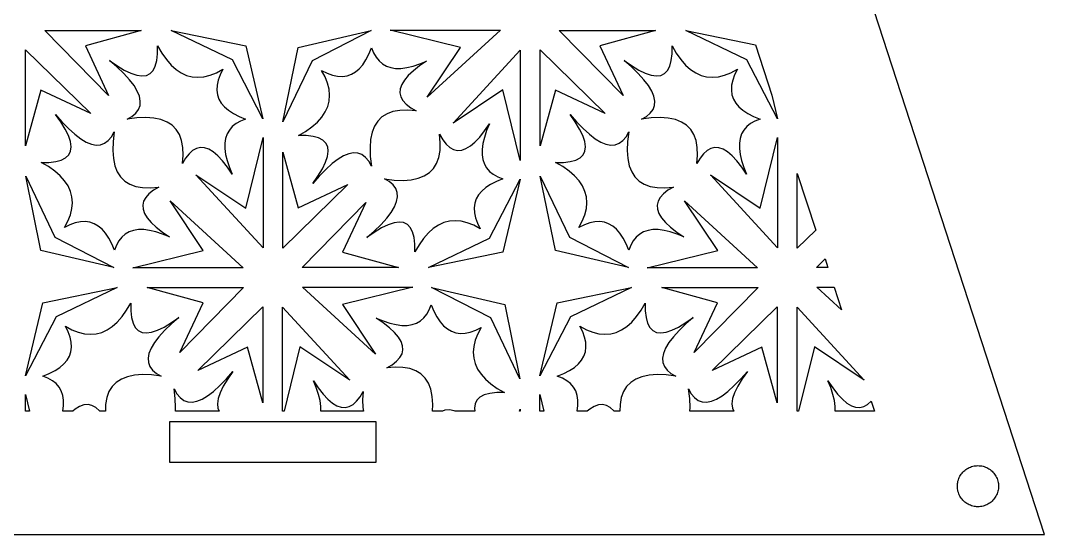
# Model space of a CAD drawing. Header units: metres. Extents: x -75 to 75, y 0 to 231.
# Drawn here: x -24.5 to 75, y 0 to 50 of the extents above; entities that cross this region are included whole.
import ezdxf

# ---------------------------------------------------------------- set-up
doc = ezdxf.new("R2010")
doc.units = ezdxf.units.M

msp = doc.modelspace()

# ---------------------------------------------------------------- linework, layer by layer
for p, q in [((75, 0), (0, 230.826)), ((-22.1573, 49.0257), (-12.7968, 49.0257)), ((-15.9569, 42.6971), (-22.1573, 49.0257)), ((-12.7968, 49.0257), (-18.2182, 47.5418)), ((-3.92838, 46.18), (-9.86557, 49.0189)), ((-9.86557, 49.0189), (-2.63824, 47.5349)), ((2.46506, 47.3618), (9.56268, 49.0395)), ((9.56268, 49.0395), (3.82004, 46.0716)), ((18.2411, 47.3686), (11.3953, 49.0479)), ((11.3953, 49.0479), (22.1138, 49.0479)), ((22.1138, 49.0479), (15.0146, 42.5293)), ((27.8427, 49.0257), (37.2032, 49.0257)), ((34.0431, 42.6971), (27.8427, 49.0257)), ((37.2032, 49.0257), (31.7818, 47.5418)), ((46.0716, 46.18), (40.1344, 49.0189)), ((40.1344, 49.0189), (46.9071, 47.6283)), ((-24.0257, 47.1573), (-17.6971, 40.9569)), ((-24.0257, 37.7968), (-24.0257, 47.1573)), ((-18.2182, 47.5418), (-15.9569, 42.6971)), ((-11.1992, 46.7552), (-11.1961, 47.5197)), ((-11.1961, 47.5197), (-10.7849, 46.8163)), ((-10.7849, 46.8163), (-10.3432, 46.1929)), ((-2.63824, 47.5349), (-0.96054, 40.4373)), ((0.98114, 40.1344), (2.46506, 47.3618)), ((9.34296, 46.7239), (9.60083, 47.3518)), ((9.60083, 47.3518), (9.79233, 46.859)), ((9.79233, 46.859), (10.0342, 46.4264)), ((15.0146, 42.5293), (18.2411, 47.3686)), ((17.5293, 40.0146), (24.0479, 47.1138)), ((24.0479, 47.1138), (24.0479, 36.3953)), ((25.9743, 47.1573), (32.3029, 40.9569)), ((25.9743, 37.7968), (25.9743, 47.1573)), ((31.7818, 47.5418), (34.0431, 42.6971)), ((38.8008, 46.7552), (38.8039, 47.5197)), ((38.8039, 47.5197), (39.2151, 46.8163)), ((39.2151, 46.8163), (39.6568, 46.1929)), ((46.9071, 47.6283), (48.4946, 42.7425)), ((-15.1505, 45.4941), (-15.8646, 46.1174)), ((-15.8646, 46.1174), (-15.1558, 45.6161)), ((-11.4197, 45.5536), (-11.2747, 46.093)), ((-11.2747, 46.093), (-11.1992, 46.7552)), ((-10.3432, 46.1929), (-9.88312, 45.6657)), ((-0.96054, 40.4373), (-3.92838, 46.18)), ((3.82004, 46.0716), (0.98114, 40.1344)), ((8.74023, 45.6917), (9.05457, 46.1655)), ((9.05457, 46.1655), (9.34296, 46.7239)), ((10.0342, 46.4264), (10.3226, 46.064)), ((10.3226, 46.064), (10.6575, 45.7756)), ((14.9467, 46.0457), (14.2639, 45.5818)), ((14.2868, 45.7748), (14.9467, 46.0457)), ((34.8495, 45.4941), (34.1354, 46.1174)), ((34.1354, 46.1174), (34.8442, 45.6161)), ((38.5803, 45.5536), (38.7253, 46.093)), ((38.7253, 46.093), (38.8008, 46.7552)), ((39.6568, 46.1929), (40.1169, 45.6657)), ((49.0395, 40.4373), (46.0716, 46.18)), ((-15.1558, 45.6161), (-14.4402, 45.1813)), ((-14.4806, 44.8463), (-15.1505, 45.4941)), ((-13.9275, 44.236), (-14.4806, 44.8463)), ((-14.4402, 45.1813), (-13.7962, 44.8692)), ((-13.7962, 44.8692), (-13.2225, 44.6785)), ((-12.2871, 44.6625), (-11.9263, 44.8372)), ((-11.9263, 44.8372), (-11.6379, 45.134)), ((-11.6379, 45.134), (-11.4197, 45.5536)), ((-9.88312, 45.6657), (-9.4017, 45.2347)), ((-9.4017, 45.2347), (-8.90045, 44.8997)), ((-8.90045, 44.8997), (-8.37936, 44.6625)), ((-6.09818, 44.677), (-5.47867, 44.9211)), ((-5.47867, 44.9211), (-4.85229, 45.2553)), ((-4.85229, 45.2553), (-5.1178, 44.7205)), ((5.07889, 44.5213), (4.74472, 45.1477)), ((4.74472, 45.1477), (5.27954, 44.8822)), ((5.27954, 44.8822), (5.80444, 44.693)), ((7.63931, 44.7647), (8.03299, 44.9913)), ((8.03299, 44.9913), (8.39996, 45.2995)), ((8.39996, 45.2995), (8.74023, 45.6917)), ((10.6575, 45.7756), (11.0382, 45.5582)), ((11.0382, 45.5582), (11.4655, 45.414)), ((11.4655, 45.414), (11.9377, 45.3415)), ((11.9377, 45.3415), (12.4557, 45.3407)), ((12.4557, 45.3407), (13.0211, 45.4132)), ((13.0211, 45.4132), (13.6307, 45.5582)), ((13.6574, 45.1073), (13.1668, 44.648)), ((13.6307, 45.5582), (14.2868, 45.7748)), ((14.2639, 45.5818), (13.6574, 45.1073)), ((34.8442, 45.6161), (35.5598, 45.1813)), ((35.5194, 44.8463), (34.8495, 45.4941)), ((36.0725, 44.236), (35.5194, 44.8463)), ((35.5598, 45.1813), (36.2038, 44.8692)), ((36.2038, 44.8692), (36.7775, 44.6785)), ((37.7129, 44.6625), (38.0737, 44.8372)), ((38.0737, 44.8372), (38.3621, 45.134)), ((38.3621, 45.134), (38.5803, 45.5536)), ((40.1169, 45.6657), (40.5983, 45.2347)), ((40.5983, 45.2347), (41.0995, 44.8997)), ((41.0995, 44.8997), (41.6206, 44.6625)), ((43.9018, 44.677), (44.5213, 44.9211)), ((44.5213, 44.9211), (45.1477, 45.2553)), ((45.1477, 45.2553), (44.8822, 44.7205)), ((-13.4903, 43.6615), (-13.9275, 44.236)), ((-13.2225, 44.6785), (-12.719, 44.6083)), ((-12.719, 44.6083), (-12.2871, 44.6625)), ((-8.37936, 44.6625), (-7.8392, 44.5213)), ((-7.8392, 44.5213), (-7.27844, 44.4763)), ((-7.27844, 44.4763), (-6.69785, 44.5282)), ((-6.69785, 44.5282), (-6.09818, 44.677)), ((-5.30701, 44.1956), (-5.41458, 43.6981)), ((-5.1178, 44.7205), (-5.30701, 44.1956)), ((5.32303, 43.9018), (5.07889, 44.5213)), ((5.4718, 43.3022), (5.32303, 43.9018)), ((5.80444, 44.693), (6.30188, 44.5854)), ((6.30188, 44.5854), (6.77338, 44.5625)), ((6.77338, 44.5625), (7.22046, 44.6228)), ((7.22046, 44.6228), (7.63931, 44.7647)), ((12.7914, 44.2032), (12.5313, 43.7737)), ((13.1668, 44.648), (12.7914, 44.2032)), ((36.5097, 43.6615), (36.0725, 44.236)), ((36.7775, 44.6785), (37.281, 44.6083)), ((37.281, 44.6083), (37.7129, 44.6625)), ((41.6206, 44.6625), (42.1608, 44.5213)), ((42.1608, 44.5213), (42.7216, 44.4763)), ((42.7216, 44.4763), (43.3022, 44.5282)), ((43.3022, 44.5282), (43.9018, 44.677)), ((44.693, 44.1956), (44.5854, 43.6981)), ((44.8822, 44.7205), (44.693, 44.1956)), ((-22.5418, 43.2182), (-24.0257, 37.7968)), ((-17.6971, 40.9569), (-22.5418, 43.2182)), ((-13.1699, 43.1236), (-13.4903, 43.6615)), ((-12.9654, 42.6239), (-13.1699, 43.1236)), ((-5.41458, 43.6981), (-5.43747, 43.2266)), ((-5.43747, 43.2266), (-5.3772, 42.7795)), ((5.52368, 42.7216), (5.4718, 43.3022)), ((12.3871, 43.3586), (12.3573, 42.9596)), ((12.3573, 42.9596), (12.4443, 42.5758)), ((12.5313, 43.7737), (12.3871, 43.3586)), ((22.3686, 43.2411), (17.5293, 40.0146)), ((24.0479, 36.3953), (22.3686, 43.2411)), ((27.4582, 43.2182), (25.9743, 37.7968)), ((32.3029, 40.9569), (27.4582, 43.2182)), ((36.8301, 43.1236), (36.5097, 43.6615)), ((37.0346, 42.6239), (36.8301, 43.1236)), ((44.5854, 43.6981), (44.5625, 43.2266)), ((44.5625, 43.2266), (44.6228, 42.7795)), ((-12.8769, 42.1593), (-12.9654, 42.6239)), ((-12.9059, 41.7328), (-12.8769, 42.1593)), ((-5.3772, 42.7795), (-5.23529, 42.3607)), ((-5.23529, 42.3607), (-5.0087, 41.967)), ((-5.0087, 41.967), (-4.70047, 41.6)), ((5.33752, 41.6206), (5.47867, 42.1608)), ((5.47867, 42.1608), (5.52368, 42.7216)), ((12.4443, 42.5758), (12.6472, 42.2066)), ((12.6472, 42.2066), (12.9654, 41.8541)), ((12.9654, 41.8541), (13.398, 41.5176)), ((37.1231, 42.1593), (37.0346, 42.6239)), ((37.0941, 41.7328), (37.1231, 42.1593)), ((44.6228, 42.7795), (44.7647, 42.3607)), ((44.7647, 42.3607), (44.9913, 41.967)), ((44.9913, 41.967), (45.2995, 41.6)), ((48.4946, 42.7425), (49.0395, 40.4373)), ((-20.6154, 40.155), (-21.1159, 40.863)), ((-21.1159, 40.863), (-20.4948, 40.1512)), ((-13.6902, 40.6738), (-13.3125, 40.9889)), ((-13.3125, 40.9889), (-13.0508, 41.3422)), ((-13.0508, 41.3422), (-12.9059, 41.7328)), ((-4.70047, 41.6), (-4.30832, 41.2598)), ((-4.30832, 41.2598), (-3.83453, 40.9454)), ((-3.83453, 40.9454), (-3.27606, 40.657)), ((4.76532, 40.5983), (5.10025, 41.0995)), ((5.10025, 41.0995), (5.33752, 41.6206)), ((11.0985, 40.9233), (10.6041, 40.6158)), ((11.6798, 41.1354), (11.0985, 40.9233)), ((12.3505, 41.2537), (11.6798, 41.1354)), ((13.1065, 41.2766), (12.3505, 41.2537)), ((13.9267, 41.2079), (13.1065, 41.2766)), ((13.398, 41.5176), (13.9267, 41.2079)), ((29.3846, 40.155), (28.8841, 40.863)), ((28.8841, 40.863), (29.5052, 40.1512)), ((36.3098, 40.6738), (36.6875, 40.9889)), ((36.6875, 40.9889), (36.9492, 41.3422)), ((36.9492, 41.3422), (37.0941, 41.7328)), ((45.2995, 41.6), (45.6917, 41.2598)), ((45.6917, 41.2598), (46.1655, 40.9454)), ((46.1655, 40.9454), (46.7239, 40.657)), ((-20.1813, 39.4402), (-20.6154, 40.155)), ((-20.4948, 40.1512), (-19.8471, 39.4814)), ((-14.1617, 40.4076), (-13.6902, 40.6738)), ((-13.2179, 40.5235), (-14.1617, 40.4076)), ((-12.3421, 40.554), (-13.2179, 40.5235)), ((-11.5616, 40.4976), (-12.3421, 40.554)), ((-10.8757, 40.3534), (-11.5616, 40.4976)), ((-10.2837, 40.1222), (-10.8757, 40.3534)), ((-9.78699, 39.8026), (-10.2837, 40.1222)), ((-3.57361, 39.9658), (-3.936, 39.6774)), ((-3.14102, 40.2077), (-3.57361, 39.9658)), ((-3.27606, 40.657), (-2.64816, 40.3992)), ((-2.64816, 40.3992), (-3.14102, 40.2077)), ((3.80707, 39.6568), (4.33426, 40.1169)), ((4.33426, 40.1169), (4.76532, 40.5983)), ((10.1974, 40.213), (9.87778, 39.7163)), ((10.6041, 40.6158), (10.1974, 40.213)), ((20.5818, 39.2639), (21.0457, 39.9467)), ((21.0457, 39.9467), (20.7748, 39.2868)), ((29.8187, 39.4402), (29.3846, 40.155)), ((29.5052, 40.1512), (30.1529, 39.4814)), ((35.8383, 40.4076), (36.3098, 40.6738)), ((36.7821, 40.5235), (35.8383, 40.4076)), ((37.6579, 40.554), (36.7821, 40.5235)), ((38.4384, 40.4976), (37.6579, 40.554)), ((39.1243, 40.3534), (38.4384, 40.4976)), ((39.7163, 40.1222), (39.1243, 40.3534)), ((40.213, 39.8026), (39.7163, 40.1222)), ((46.4264, 39.9658), (46.064, 39.6774)), ((46.859, 40.2077), (46.4264, 39.9658)), ((46.7239, 40.657), (47.3518, 40.3992)), ((47.3518, 40.3992), (46.859, 40.2077)), ((-19.8692, 38.7955), (-20.1813, 39.4402)), ((-19.8471, 39.4814), (-19.236, 38.9275)), ((-19.236, 38.9275), (-18.6623, 38.4911)), ((-15.6738, 38.6902), (-15.4076, 39.1609)), ((-15.4076, 39.1609), (-15.5235, 38.2187)), ((-9.38416, 39.3959), (-9.78699, 39.8026)), ((-9.07669, 38.9015), (-9.38416, 39.3959)), ((-8.86459, 38.3202), (-9.07669, 38.9015)), ((-4.44183, 38.9618), (-4.58603, 38.5345)), ((-4.2244, 39.3425), (-4.44183, 38.9618)), ((-3.936, 39.6774), (-4.2244, 39.3425)), ((2.48032, 38.8039), (3.18375, 39.2151)), ((3.18375, 39.2151), (3.80707, 39.6568)), ((9.64661, 39.1243), (9.50241, 38.4384)), ((9.87778, 39.7163), (9.64661, 39.1243)), ((16.2766, 38.1058), (16.2079, 38.9259)), ((16.2079, 38.9259), (16.5169, 38.3987)), ((20.1073, 38.6566), (20.5818, 39.2639)), ((20.7748, 39.2868), (20.5582, 38.6314)), ((30.1308, 38.7955), (29.8187, 39.4402)), ((30.1529, 39.4814), (30.764, 38.9275)), ((30.764, 38.9275), (31.3377, 38.4911)), ((34.3262, 38.6902), (34.5924, 39.1609)), ((34.5924, 39.1609), (34.4765, 38.2187)), ((40.6158, 39.3959), (40.213, 39.8026)), ((40.9233, 38.9015), (40.6158, 39.3959)), ((41.1354, 38.3202), (40.9233, 38.9015)), ((45.5582, 38.9618), (45.414, 38.5345)), ((45.7756, 39.3425), (45.5582, 38.9618)), ((46.064, 39.6774), (45.7756, 39.3425)), ((-19.6785, 38.2217), (-19.8692, 38.7955)), ((-19.6083, 37.719), (-19.6785, 38.2217)), ((-18.6623, 38.4911), (-18.1244, 38.1699)), ((-18.1244, 38.1699), (-17.6239, 37.9654)), ((-17.6239, 37.9654), (-17.1593, 37.8769)), ((-17.1593, 37.8769), (-16.7328, 37.9059)), ((-16.7328, 37.9059), (-16.3422, 38.0508)), ((-16.3422, 38.0508), (-15.9889, 38.3125)), ((-15.9889, 38.3125), (-15.6738, 38.6902)), ((-15.5235, 38.2187), (-15.554, 37.3428)), ((-8.74634, 37.6495), (-8.86459, 38.3202)), ((-4.65851, 38.0623), (-4.65927, 37.5443)), ((-4.58603, 38.5345), (-4.65851, 38.0623)), ((-2.63138, 31.7589), (-0.95215, 38.6047)), ((-0.95215, 38.6047), (-0.95215, 27.8862)), ((3.24478, 38.8008), (2.48032, 38.8039)), ((3.90701, 38.7253), (3.24478, 38.8008)), ((4.44641, 38.5803), (3.90701, 38.7253)), ((4.86603, 38.3621), (4.44641, 38.5803)), ((5.16281, 38.0737), (4.86603, 38.3621)), ((5.33752, 37.7129), (5.16281, 38.0737)), ((9.50241, 38.4384), (9.44595, 37.6579)), ((16.2529, 37.3497), (16.2766, 38.1058)), ((16.5169, 38.3987), (16.8541, 37.9654)), ((16.8541, 37.9654), (17.2066, 37.6472)), ((19.2032, 37.7914), (19.6472, 38.166)), ((19.6472, 38.166), (20.1073, 38.6566)), ((20.414, 38.0219), (20.3407, 37.4565)), ((20.5582, 38.6314), (20.414, 38.0219)), ((30.3215, 38.2217), (30.1308, 38.7955)), ((30.3917, 37.719), (30.3215, 38.2217)), ((31.3377, 38.4911), (31.8756, 38.1699)), ((31.8756, 38.1699), (32.3761, 37.9654)), ((32.3761, 37.9654), (32.8407, 37.8769)), ((32.8407, 37.8769), (33.2672, 37.9059)), ((33.2672, 37.9059), (33.6578, 38.0508)), ((33.6578, 38.0508), (34.0111, 38.3125)), ((34.0111, 38.3125), (34.3262, 38.6902)), ((34.4765, 38.2187), (34.446, 37.3428)), ((41.2537, 37.6495), (41.1354, 38.3202)), ((45.3415, 38.0623), (45.3407, 37.5443)), ((45.414, 38.5345), (45.3415, 38.0623)), ((47.3686, 31.7589), (49.0479, 38.6047)), ((49.0479, 38.6047), (49.0479, 27.8862)), ((-20.134, 36.6379), (-19.8372, 36.9263)), ((-19.8372, 36.9263), (-19.6625, 37.2871)), ((-19.6625, 37.2871), (-19.6083, 37.719)), ((-15.554, 37.3428), (-15.4984, 36.5623)), ((-8.79211, 36.0733), (-8.72345, 36.8935)), ((-8.72345, 36.8935), (-8.74634, 37.6495)), ((-8.1459, 37.0346), (-8.48236, 36.602)), ((-7.79343, 37.3528), (-8.1459, 37.0346)), ((-7.42416, 37.5557), (-7.79343, 37.3528)), ((-7.04041, 37.6427), (-7.42416, 37.5557)), ((-6.64139, 37.6129), (-7.04041, 37.6427)), ((-6.22635, 37.4687), (-6.64139, 37.6129)), ((-5.79681, 37.2086), (-6.22635, 37.4687)), ((-5.35202, 36.8332), (-5.79681, 37.2086)), ((-4.89273, 36.3426), (-5.35202, 36.8332)), ((-4.65927, 37.5443), (-4.58679, 36.9789)), ((-4.58679, 36.9789), (-4.44183, 36.3693)), ((0.97427, 37.2032), (2.45819, 31.7818)), ((0.97427, 27.8427), (0.97427, 37.2032)), ((5.3215, 36.7775), (5.39169, 37.281)), ((5.39169, 37.281), (5.33752, 37.7129)), ((6.87637, 36.8301), (6.3385, 36.5097)), ((7.3761, 37.0346), (6.87637, 36.8301)), ((7.84073, 37.1231), (7.3761, 37.0346)), ((8.26721, 37.0941), (7.84073, 37.1231)), ((8.65784, 36.9492), (8.26721, 37.0941)), ((9.01108, 36.6875), (8.65784, 36.9492)), ((9.44595, 37.6579), (9.47647, 36.7821)), ((16.1354, 36.6798), (16.2529, 37.3497)), ((17.2066, 37.6472), (17.5758, 37.4443)), ((17.5758, 37.4443), (17.9596, 37.3573)), ((17.9596, 37.3573), (18.3586, 37.3871)), ((18.3586, 37.3871), (18.7737, 37.5313)), ((18.7737, 37.5313), (19.2032, 37.7914)), ((20.3407, 37.4565), (20.3407, 36.9385)), ((20.3407, 36.9385), (20.4132, 36.4662)), ((29.866, 36.6379), (30.1628, 36.9263)), ((30.1628, 36.9263), (30.3375, 37.2871)), ((30.3375, 37.2871), (30.3917, 37.719)), ((34.446, 37.3428), (34.5016, 36.5623)), ((41.2079, 36.0733), (41.2766, 36.8935)), ((41.2766, 36.8935), (41.2537, 37.6495)), ((41.8541, 37.0346), (41.5176, 36.602)), ((42.2066, 37.3528), (41.8541, 37.0346)), ((42.5758, 37.5557), (42.2066, 37.3528)), ((42.9596, 37.6427), (42.5758, 37.5557)), ((43.3586, 37.6129), (42.9596, 37.6427)), ((43.7737, 37.4687), (43.3586, 37.6129)), ((44.2032, 37.2086), (43.7737, 37.4687)), ((44.648, 36.8332), (44.2032, 37.2086)), ((45.1073, 36.3426), (44.648, 36.8332)), ((45.3407, 37.5443), (45.4132, 36.9789)), ((45.4132, 36.9789), (45.5582, 36.3693)), ((-22.5197, 36.1961), (-21.756, 36.1992)), ((-21.8155, 35.7841), (-22.5197, 36.1961)), ((-21.756, 36.1992), (-21.0938, 36.274)), ((-21.0938, 36.274), (-20.5536, 36.4197)), ((-20.5536, 36.4197), (-20.134, 36.6379)), ((-15.4984, 36.5623), (-15.3534, 35.8765)), ((-15.3534, 35.8765), (-15.1222, 35.2837)), ((-8.48236, 36.602), (-8.79211, 36.0733)), ((-4.41818, 35.7361), (-4.89273, 36.3426)), ((-4.44183, 36.3693), (-4.22516, 35.7132)), ((4.81873, 35.5598), (5.13077, 36.2038)), ((5.13077, 36.2038), (5.3215, 36.7775)), ((5.76401, 36.0725), (5.15366, 35.5194)), ((6.3385, 36.5097), (5.76401, 36.0725)), ((9.32617, 36.3098), (9.01108, 36.6875)), ((9.59244, 35.8383), (9.32617, 36.3098)), ((9.47647, 36.7821), (9.59244, 35.8383)), ((15.6158, 35.6041), (15.9233, 36.0985)), ((15.9233, 36.0985), (16.1354, 36.6798)), ((20.4132, 36.4662), (20.5582, 36.0382)), ((20.5582, 36.0382), (20.7756, 35.6575)), ((27.4803, 36.1961), (28.244, 36.1992)), ((28.1845, 35.7841), (27.4803, 36.1961)), ((28.244, 36.1992), (28.9062, 36.274)), ((28.9062, 36.274), (29.4464, 36.4197)), ((29.4464, 36.4197), (29.866, 36.6379)), ((34.5016, 36.5623), (34.6466, 35.8765)), ((34.6466, 35.8765), (34.8778, 35.2837)), ((41.5176, 36.602), (41.2079, 36.0733)), ((45.5818, 35.7361), (45.1073, 36.3426)), ((45.5582, 36.3693), (45.7748, 35.7132)), ((-22.5349, 27.6382), (-24.0189, 34.8656)), ((-24.0189, 34.8656), (-21.18, 28.9284)), ((-21.1929, 35.3432), (-21.8155, 35.7841)), ((-20.665, 34.8824), (-21.1929, 35.3432)), ((-20.2347, 34.4017), (-20.665, 34.8824)), ((-15.1222, 35.2837), (-14.8026, 34.787)), ((-7.4707, 34.9854), (-2.63138, 31.7589)), ((-0.95215, 27.8862), (-7.4707, 34.9854)), ((-3.95432, 35.0533), (-4.41818, 35.7361)), ((-4.22516, 35.7132), (-3.95432, 35.0533)), ((4.50592, 34.8495), (3.8826, 34.1354)), ((3.8826, 34.1354), (4.38385, 34.8442)), ((4.38385, 34.8442), (4.81873, 35.5598)), ((5.15366, 35.5194), (4.50592, 34.8495)), ((14.1235, 34.6466), (14.7163, 34.8778)), ((14.7163, 34.8778), (15.213, 35.1974)), ((15.213, 35.1974), (15.6158, 35.6041)), ((20.7756, 35.6575), (21.064, 35.3226)), ((21.064, 35.3226), (21.4256, 35.0349)), ((21.4256, 35.0349), (21.8582, 34.7923)), ((27.4651, 27.6382), (25.9811, 34.8656)), ((25.9811, 34.8656), (28.82, 28.9284)), ((28.8071, 35.3432), (28.1845, 35.7841)), ((29.335, 34.8824), (28.8071, 35.3432)), ((29.7653, 34.4017), (29.335, 34.8824)), ((34.8778, 35.2837), (35.1974, 34.787)), ((42.5293, 34.9854), (47.3686, 31.7589)), ((49.0479, 27.8862), (42.5293, 34.9854)), ((46.0457, 35.0533), (45.5818, 35.7361)), ((45.7748, 35.7132), (46.0457, 35.0533)), ((50.9743, 35.1108), (52.7656, 29.5977)), ((50.9743, 27.8427), (50.9743, 35.1108)), ((-19.8997, 33.9005), (-20.2347, 34.4017)), ((-19.6625, 33.3794), (-19.8997, 33.9005)), ((-14.8026, 34.787), (-14.3959, 34.3842)), ((-14.3959, 34.3842), (-13.9015, 34.0767)), ((-13.9015, 34.0767), (-13.3202, 33.8646)), ((-13.3202, 33.8646), (-12.6503, 33.7471)), ((7.30286, 34.0431), (0.97427, 27.8427)), ((2.45819, 31.7818), (7.30286, 34.0431)), ((11.3098, 34.3262), (10.8391, 34.5924)), ((10.8391, 34.5924), (11.7813, 34.4765)), ((11.6875, 34.0111), (11.3098, 34.3262)), ((11.9492, 33.6578), (11.6875, 34.0111)), ((11.7813, 34.4765), (12.6572, 34.446)), ((12.6572, 34.446), (13.4377, 34.5016)), ((13.4377, 34.5016), (14.1235, 34.6466)), ((21.1662, 34.0553), (20.6917, 33.7402)), ((21.0716, 28.82), (24.0395, 34.5627)), ((21.7247, 34.343), (21.1662, 34.0553)), ((22.3518, 34.6008), (21.7247, 34.343)), ((21.8582, 34.7923), (22.3518, 34.6008)), ((24.0395, 34.5627), (22.3618, 27.4651)), ((30.1003, 33.9005), (29.7653, 34.4017)), ((30.3375, 33.3794), (30.1003, 33.9005)), ((35.1974, 34.787), (35.6041, 34.3842)), ((35.6041, 34.3842), (36.0985, 34.0767)), ((36.0985, 34.0767), (36.6798, 33.8646)), ((36.6798, 33.8646), (37.3497, 33.7471)), ((-19.5213, 32.8392), (-19.6625, 33.3794)), ((-12.6503, 33.7471), (-11.8942, 33.7234)), ((-12.0346, 33.1459), (-12.3528, 32.7934)), ((-11.6013, 33.4831), (-12.0346, 33.1459)), ((-11.8942, 33.7234), (-11.0741, 33.7921)), ((-11.0741, 33.7921), (-11.6013, 33.4831)), ((12.0941, 33.2672), (11.9492, 33.6578)), ((12.1231, 32.8407), (12.0941, 33.2672)), ((19.9913, 33.033), (19.7647, 32.6393)), ((20.3003, 33.4), (19.9913, 33.033)), ((20.6917, 33.7402), (20.3003, 33.4)), ((30.4787, 32.8392), (30.3375, 33.3794)), ((37.3497, 33.7471), (38.1058, 33.7234)), ((37.9654, 33.1459), (37.6472, 32.7934)), ((38.3987, 33.4831), (37.9654, 33.1459)), ((38.1058, 33.7234), (38.9259, 33.7921)), ((38.9259, 33.7921), (38.3987, 33.4831)), ((-19.5282, 31.6978), (-19.4763, 32.2784)), ((-19.4763, 32.2784), (-19.5213, 32.8392)), ((-12.5557, 32.4242), (-12.6427, 32.0404)), ((-12.6427, 32.0404), (-12.6129, 31.6414)), ((-12.3528, 32.7934), (-12.5557, 32.4242)), ((-6.75888, 27.6314), (-9.98535, 32.4707)), ((-9.98535, 32.4707), (-2.8862, 25.9521)), ((2.84271, 25.9743), (9.04312, 32.3029)), ((9.04312, 32.3029), (6.78177, 27.4582)), ((11.5089, 31.3377), (11.8301, 31.8756)), ((11.8301, 31.8756), (12.0346, 32.3761)), ((12.0346, 32.3761), (12.1231, 32.8407)), ((19.6228, 32.2205), (19.5625, 31.7734)), ((19.7647, 32.6393), (19.6228, 32.2205)), ((30.4718, 31.6978), (30.5237, 32.2784)), ((30.5237, 32.2784), (30.4787, 32.8392)), ((37.4443, 32.4242), (37.3573, 32.0404)), ((37.3573, 32.0404), (37.3871, 31.6414)), ((37.6472, 32.7934), (37.4443, 32.4242)), ((43.2411, 27.6314), (40.0146, 32.4707)), ((40.0146, 32.4707), (47.1138, 25.9521)), ((-19.9211, 30.4779), (-19.677, 31.0982)), ((-19.677, 31.0982), (-19.5282, 31.6978)), ((-12.6129, 31.6414), (-12.4687, 31.2263)), ((-12.4687, 31.2263), (-12.2086, 30.7968)), ((11.0725, 30.764), (11.5089, 31.3377)), ((19.5625, 31.7734), (19.5854, 31.3019)), ((19.5854, 31.3019), (19.693, 30.8052)), ((30.0789, 30.4779), (30.323, 31.0982)), ((30.323, 31.0982), (30.4718, 31.6978)), ((37.3871, 31.6414), (37.5313, 31.2263)), ((37.5313, 31.2263), (37.7914, 30.7968)), ((-20.2553, 29.8523), (-19.9211, 30.4779)), ((-19.7197, 30.1178), (-20.2553, 29.8523)), ((-19.1948, 30.307), (-19.7197, 30.1178)), ((-18.6981, 30.4146), (-19.1948, 30.307)), ((-18.2266, 30.4375), (-18.6981, 30.4146)), ((-17.7795, 30.3772), (-18.2266, 30.4375)), ((-17.3607, 30.2353), (-17.7795, 30.3772)), ((-16.967, 30.0087), (-17.3607, 30.2353)), ((-16.6, 29.6997), (-16.967, 30.0087)), ((-12.2086, 30.7968), (-11.834, 30.3528)), ((-11.834, 30.3528), (-11.3434, 29.8927)), ((-11.3434, 29.8927), (-10.7361, 29.4182)), ((9.84879, 29.5052), (10.5186, 30.1529)), ((10.5186, 30.1529), (11.0725, 30.764)), ((11.2045, 30.1308), (10.5598, 29.8187)), ((11.7783, 30.3215), (11.2045, 30.1308)), ((12.281, 30.3917), (11.7783, 30.3215)), ((12.7129, 30.3375), (12.281, 30.3917)), ((13.0737, 30.1628), (12.7129, 30.3375)), ((13.3621, 29.866), (13.0737, 30.1628)), ((13.5803, 29.4464), (13.3621, 29.866)), ((16.0995, 30.1003), (15.5983, 29.7653)), ((16.6206, 30.3375), (16.0995, 30.1003)), ((17.1608, 30.4787), (16.6206, 30.3375)), ((17.7216, 30.5237), (17.1608, 30.4787)), ((18.3022, 30.4718), (17.7216, 30.5237)), ((18.9018, 30.323), (18.3022, 30.4718)), ((19.5221, 30.0789), (18.9018, 30.323)), ((20.1477, 29.7447), (19.5221, 30.0789)), ((19.693, 30.8052), (19.8822, 30.2803)), ((19.8822, 30.2803), (20.1477, 29.7447)), ((29.7447, 29.8523), (30.0789, 30.4779)), ((30.2803, 30.1178), (29.7447, 29.8523)), ((30.8052, 30.307), (30.2803, 30.1178)), ((31.3019, 30.4146), (30.8052, 30.307)), ((31.7734, 30.4375), (31.3019, 30.4146)), ((32.2205, 30.3772), (31.7734, 30.4375)), ((32.6393, 30.2353), (32.2205, 30.3772)), ((33.033, 30.0087), (32.6393, 30.2353)), ((33.4, 29.6997), (33.033, 30.0087)), ((37.7914, 30.7968), (38.166, 30.3528)), ((38.166, 30.3528), (38.6566, 29.8927)), ((38.6566, 29.8927), (39.2639, 29.4182)), ((-21.18, 28.9284), (-15.4373, 25.9605)), ((-16.2598, 29.3083), (-16.6, 29.6997)), ((-15.9447, 28.8338), (-16.2598, 29.3083)), ((-14.6774, 28.936), (-14.9651, 28.5744)), ((-14.3425, 29.2244), (-14.6774, 28.936)), ((-13.9618, 29.4418), (-14.3425, 29.2244)), ((-13.5338, 29.5868), (-13.9618, 29.4418)), ((-13.0615, 29.6593), (-13.5338, 29.5868)), ((-12.5435, 29.6593), (-13.0615, 29.6593)), ((-11.9781, 29.586), (-12.5435, 29.6593)), ((-11.3686, 29.4418), (-11.9781, 29.586)), ((-10.7132, 29.2252), (-11.3686, 29.4418)), ((-10.7361, 29.4182), (-10.0533, 28.9543)), ((-10.0533, 28.9543), (-10.7132, 29.2252)), ((9.13696, 28.8841), (9.84879, 29.5052)), ((9.84497, 29.3846), (9.13696, 28.8841)), ((10.5598, 29.8187), (9.84497, 29.3846)), ((13.726, 28.9062), (13.5803, 29.4464)), ((13.8008, 28.244), (13.726, 28.9062)), ((15.1176, 29.335), (14.6568, 28.8071)), ((15.5983, 29.7653), (15.1176, 29.335)), ((28.82, 28.9284), (34.5627, 25.9605)), ((33.7402, 29.3083), (33.4, 29.6997)), ((34.0553, 28.8338), (33.7402, 29.3083)), ((35.3226, 28.936), (35.0349, 28.5744)), ((35.6575, 29.2244), (35.3226, 28.936)), ((36.0382, 29.4418), (35.6575, 29.2244)), ((36.4662, 29.5868), (36.0382, 29.4418)), ((36.9385, 29.6593), (36.4662, 29.5868)), ((37.4565, 29.6593), (36.9385, 29.6593)), ((38.0219, 29.586), (37.4565, 29.6593)), ((38.6314, 29.4418), (38.0219, 29.586)), ((39.2868, 29.2252), (38.6314, 29.4418)), ((39.2639, 29.4182), (39.9467, 28.9543)), ((39.9467, 28.9543), (39.2868, 29.2252)), ((52.7656, 29.5977), (50.9743, 27.8427)), ((-15.657, 28.2753), (-15.9447, 28.8338)), ((-15.3992, 27.6482), (-15.657, 28.2753)), ((-15.2077, 28.1418), (-15.3992, 27.6482)), ((-14.9651, 28.5744), (-15.2077, 28.1418)), ((13.8039, 27.4803), (13.8008, 28.244)), ((14.2159, 28.1845), (13.8039, 27.4803)), ((14.6568, 28.8071), (14.2159, 28.1845)), ((15.1344, 25.9811), (21.0716, 28.82)), ((34.343, 28.2753), (34.0553, 28.8338)), ((34.6008, 27.6482), (34.343, 28.2753)), ((34.7923, 28.1418), (34.6008, 27.6482)), ((35.0349, 28.5744), (34.7923, 28.1418)), ((-15.4373, 25.9605), (-22.5349, 27.6382)), ((-13.6047, 25.9521), (-6.75888, 27.6314)), ((6.78177, 27.4582), (12.2032, 25.9743)), ((22.3618, 27.4651), (15.1344, 25.9811)), ((34.5627, 25.9605), (27.4651, 27.6382)), ((36.3953, 25.9521), (43.2411, 27.6314)), ((-2.8862, 25.9521), (-13.6047, 25.9521)), ((12.2032, 25.9743), (2.84271, 25.9743)), ((47.1138, 25.9521), (36.3953, 25.9521)), ((52.8427, 25.9743), (53.6689, 26.8175)), ((53.9429, 25.9743), (52.8427, 25.9743)), ((53.6689, 26.8175), (53.9429, 25.9743)), ((-22.3618, 22.5349), (-15.1344, 24.0189)), ((-15.1344, 24.0189), (-21.0716, 21.18)), ((-6.78177, 22.5418), (-12.2032, 24.0257)), ((-12.2032, 24.0257), (-2.84271, 24.0257)), ((-2.84271, 24.0257), (-9.04312, 17.6971)), ((2.8862, 24.0479), (13.6047, 24.0479)), ((9.98535, 17.5293), (2.8862, 24.0479)), ((13.6047, 24.0479), (6.75888, 22.3686)), ((21.18, 21.0716), (15.4373, 24.0395)), ((15.4373, 24.0395), (22.5349, 22.3618)), ((27.6382, 22.5349), (34.8656, 24.0189)), ((34.8656, 24.0189), (28.9284, 21.18)), ((43.2182, 22.5418), (37.7968, 24.0257)), ((37.7968, 24.0257), (47.1573, 24.0257)), ((47.1573, 24.0257), (40.9569, 17.6971)), ((52.8862, 24.0479), (54.5688, 24.0479)), ((55.2843, 21.8459), (52.8862, 24.0479)), ((54.5688, 24.0479), (55.2843, 21.8459)), ((-24.0395, 15.4373), (-22.3618, 22.5349)), ((-14.2159, 21.8155), (-13.8039, 22.5197)), ((-13.8039, 22.5197), (-13.8008, 21.756)), ((-9.04312, 17.6971), (-6.78177, 22.5418)), ((-7.30286, 15.9569), (-0.97427, 22.1573)), ((-0.97427, 22.1573), (-0.97427, 12.7968)), ((0.95215, 12), (0.95215, 22.1138)), ((0.95215, 22.1138), (7.4707, 15.0146)), ((6.75888, 22.3686), (9.98535, 17.5293)), ((15.2077, 21.8582), (15.3992, 22.3518)), ((15.3992, 22.3518), (15.657, 21.7247)), ((22.5349, 22.3618), (24.0189, 15.1344)), ((25.9605, 15.4373), (27.6382, 22.5349)), ((35.7841, 21.8155), (36.1961, 22.5197)), ((36.1961, 22.5197), (36.1992, 21.756)), ((40.9569, 17.6971), (43.2182, 22.5418)), ((42.6971, 15.9569), (49.0257, 22.1573)), ((49.0257, 22.1573), (49.0257, 12.7968)), ((50.9521, 12), (50.9521, 22.1138)), ((50.9521, 22.1138), (57.4707, 15.0146)), ((-21.0716, 21.18), (-24.0395, 15.4373)), ((-15.1176, 20.665), (-14.6568, 21.1929)), ((-14.6568, 21.1929), (-14.2159, 21.8155)), ((-13.8008, 21.756), (-13.726, 21.0938)), ((-13.726, 21.0938), (-13.5803, 20.5536)), ((-9.13696, 21.1159), (-9.84879, 20.4948)), ((-9.84497, 20.6154), (-9.13696, 21.1159)), ((10.7361, 20.5818), (10.0533, 21.0457)), ((10.0533, 21.0457), (10.7132, 20.7748)), ((14.3425, 20.7756), (14.6774, 21.064)), ((14.6774, 21.064), (14.9651, 21.4256)), ((14.9651, 21.4256), (15.2077, 21.8582)), ((15.657, 21.7247), (15.9447, 21.1662)), ((15.9447, 21.1662), (16.2598, 20.6917)), ((24.0189, 15.1344), (21.18, 21.0716)), ((28.9284, 21.18), (25.9605, 15.4373)), ((34.8824, 20.665), (35.3432, 21.1929)), ((35.3432, 21.1929), (35.7841, 21.8155)), ((36.1992, 21.756), (36.274, 21.0938)), ((36.274, 21.0938), (36.4197, 20.5536)), ((40.863, 21.1159), (40.1512, 20.4948)), ((40.155, 20.6154), (40.863, 21.1159)), ((-19.8822, 19.7197), (-20.1477, 20.2553)), ((-20.1477, 20.2553), (-19.5221, 19.9211)), ((-19.5221, 19.9211), (-18.9018, 19.677)), ((-16.0995, 19.8997), (-15.5983, 20.2347)), ((-15.5983, 20.2347), (-15.1176, 20.665)), ((-13.5803, 20.5536), (-13.3621, 20.134)), ((-13.3621, 20.134), (-13.0737, 19.8372)), ((-11.2045, 19.8692), (-10.5598, 20.1813)), ((-10.5598, 20.1813), (-9.84497, 20.6154)), ((-9.84879, 20.4948), (-10.5186, 19.8471)), ((10.7132, 20.7748), (11.3686, 20.5582)), ((11.3434, 20.1073), (10.7361, 20.5818)), ((11.834, 19.6472), (11.3434, 20.1073)), ((11.3686, 20.5582), (11.9781, 20.414)), ((11.9781, 20.414), (12.5435, 20.3407)), ((12.5435, 20.3407), (13.0615, 20.3407)), ((13.0615, 20.3407), (13.5338, 20.4132)), ((13.5338, 20.4132), (13.9618, 20.5582)), ((13.9618, 20.5582), (14.3425, 20.7756)), ((16.2598, 20.6917), (16.6, 20.3003)), ((16.6, 20.3003), (16.967, 19.9913)), ((16.967, 19.9913), (17.3607, 19.7647)), ((19.7197, 19.8822), (20.2553, 20.1477)), ((20.2553, 20.1477), (19.9211, 19.5221)), ((30.1178, 19.7197), (29.8523, 20.2553)), ((29.8523, 20.2553), (30.4779, 19.9211)), ((30.4779, 19.9211), (31.0982, 19.677)), ((33.9005, 19.8997), (34.4017, 20.2347)), ((34.4017, 20.2347), (34.8824, 20.665)), ((36.4197, 20.5536), (36.6379, 20.134)), ((36.6379, 20.134), (36.9263, 19.8372)), ((38.7955, 19.8692), (39.4402, 20.1813)), ((39.4402, 20.1813), (40.155, 20.6154)), ((40.1512, 20.4948), (39.4814, 19.8471)), ((-19.693, 19.1948), (-19.8822, 19.7197)), ((-19.5854, 18.6981), (-19.693, 19.1948)), ((-18.9018, 19.677), (-18.3022, 19.5282)), ((-18.3022, 19.5282), (-17.7216, 19.4763)), ((-17.7216, 19.4763), (-17.1608, 19.5213)), ((-17.1608, 19.5213), (-16.6206, 19.6625)), ((-16.6206, 19.6625), (-16.0995, 19.8997)), ((-13.0737, 19.8372), (-12.7129, 19.6625)), ((-12.7129, 19.6625), (-12.281, 19.6083)), ((-12.281, 19.6083), (-11.7783, 19.6785)), ((-11.7783, 19.6785), (-11.2045, 19.8692)), ((-11.0725, 19.236), (-11.5089, 18.6623)), ((-10.5186, 19.8471), (-11.0725, 19.236)), ((12.2086, 19.2032), (11.834, 19.6472)), ((12.4687, 18.7737), (12.2086, 19.2032)), ((17.3607, 19.7647), (17.7795, 19.6228)), ((17.7795, 19.6228), (18.2266, 19.5625)), ((18.2266, 19.5625), (18.6981, 19.5854)), ((18.6981, 19.5854), (19.1948, 19.693)), ((19.1948, 19.693), (19.7197, 19.8822)), ((19.9211, 19.5221), (19.677, 18.9018)), ((30.307, 19.1948), (30.1178, 19.7197)), ((30.4146, 18.6981), (30.307, 19.1948)), ((31.0982, 19.677), (31.6978, 19.5282)), ((31.6978, 19.5282), (32.2784, 19.4763)), ((32.2784, 19.4763), (32.8392, 19.5213)), ((32.8392, 19.5213), (33.3794, 19.6625)), ((33.3794, 19.6625), (33.9005, 19.8997)), ((36.9263, 19.8372), (37.2871, 19.6625)), ((37.2871, 19.6625), (37.719, 19.6083)), ((37.719, 19.6083), (38.2217, 19.6785)), ((38.2217, 19.6785), (38.7955, 19.8692)), ((38.9275, 19.236), (38.4911, 18.6623)), ((39.4814, 19.8471), (38.9275, 19.236)), ((-19.6228, 17.7795), (-19.5625, 18.2266)), ((-19.5625, 18.2266), (-19.5854, 18.6981)), ((-11.8301, 18.1244), (-12.0346, 17.6239)), ((-11.5089, 18.6623), (-11.8301, 18.1244)), ((-2.45819, 18.2182), (-7.30286, 15.9569)), ((-0.97427, 12.7968), (-2.45819, 18.2182)), ((2.63138, 18.2411), (1.10048, 12)), ((7.4707, 15.0146), (2.63138, 18.2411)), ((12.6129, 18.3586), (12.4687, 18.7737)), ((12.5557, 17.5758), (12.6427, 17.9596)), ((12.6427, 17.9596), (12.6129, 18.3586)), ((19.5282, 18.3022), (19.4763, 17.7216)), ((19.677, 18.9018), (19.5282, 18.3022)), ((30.3772, 17.7795), (30.4375, 18.2266)), ((30.4375, 18.2266), (30.4146, 18.6981)), ((38.1699, 18.1244), (37.9654, 17.6239)), ((38.4911, 18.6623), (38.1699, 18.1244)), ((47.5418, 18.2182), (42.6971, 15.9569)), ((49.0257, 12.7968), (47.5418, 18.2182)), ((52.6314, 18.2411), (51.1005, 12)), ((57.4707, 15.0146), (52.6314, 18.2411)), ((-20.3003, 16.6), (-19.9913, 16.967)), ((-19.9913, 16.967), (-19.7647, 17.3607)), ((-19.7647, 17.3607), (-19.6228, 17.7795)), ((-12.0346, 17.6239), (-12.1231, 17.1593)), ((-12.1231, 17.1593), (-12.0941, 16.7328)), ((12.0346, 16.8541), (12.3528, 17.2066)), ((12.3528, 17.2066), (12.5557, 17.5758)), ((19.4763, 17.7216), (19.5213, 17.1608)), ((19.5213, 17.1608), (19.6625, 16.6206)), ((29.6997, 16.6), (30.0087, 16.967)), ((30.0087, 16.967), (30.2353, 17.3607)), ((30.2353, 17.3607), (30.3772, 17.7795)), ((37.9654, 17.6239), (37.8769, 17.1593)), ((37.8769, 17.1593), (37.9059, 16.7328)), ((-21.7247, 15.657), (-21.1662, 15.9447)), ((-21.1662, 15.9447), (-20.6917, 16.2598)), ((-20.6917, 16.2598), (-20.3003, 16.6)), ((-12.0941, 16.7328), (-11.9492, 16.3422)), ((-11.9492, 16.3422), (-11.6875, 15.9889)), ((-11.6875, 15.9889), (-11.3098, 15.6738)), ((11.0741, 16.2079), (11.6013, 16.5169)), ((11.8942, 16.2766), (11.0741, 16.2079)), ((11.6013, 16.5169), (12.0346, 16.8541)), ((12.6503, 16.2529), (11.8942, 16.2766)), ((13.3202, 16.1354), (12.6503, 16.2529)), ((13.9015, 15.9233), (13.3202, 16.1354)), ((19.6625, 16.6206), (19.8997, 16.0995)), ((19.8997, 16.0995), (20.2347, 15.5983)), ((28.2753, 15.657), (28.8338, 15.9447)), ((28.8338, 15.9447), (29.3083, 16.2598)), ((29.3083, 16.2598), (29.6997, 16.6)), ((37.9059, 16.7328), (38.0508, 16.3422)), ((38.0508, 16.3422), (38.3125, 15.9889)), ((38.3125, 15.9889), (38.6902, 15.6738)), ((-22.3518, 15.3992), (-21.7247, 15.657)), ((-21.8582, 15.2077), (-22.3518, 15.3992)), ((-21.4256, 14.9651), (-21.8582, 15.2077)), ((-21.064, 14.6774), (-21.4256, 14.9651)), ((-14.7163, 15.1222), (-15.213, 14.8026)), ((-14.1235, 15.3534), (-14.7163, 15.1222)), ((-13.4377, 15.4984), (-14.1235, 15.3534)), ((-12.6572, 15.554), (-13.4377, 15.4984)), ((-11.7813, 15.5235), (-12.6572, 15.554)), ((-10.8391, 15.4076), (-11.7813, 15.5235)), ((-11.3098, 15.6738), (-10.8391, 15.4076)), ((-5.15366, 14.4806), (-4.50592, 15.1505)), ((-4.38385, 15.1558), (-4.81873, 14.4402)), ((-4.50592, 15.1505), (-3.8826, 15.8646)), ((-3.8826, 15.8646), (-4.38385, 15.1558)), ((4.22516, 14.2868), (3.95432, 14.9467)), ((3.95432, 14.9467), (4.41818, 14.2639)), ((14.3959, 15.6158), (13.9015, 15.9233)), ((14.8026, 15.213), (14.3959, 15.6158)), ((15.1222, 14.7163), (14.8026, 15.213)), ((20.2347, 15.5983), (20.665, 15.1176)), ((20.665, 15.1176), (21.1929, 14.6568)), ((27.6482, 15.3992), (28.2753, 15.657)), ((28.1418, 15.2077), (27.6482, 15.3992)), ((28.5744, 14.9651), (28.1418, 15.2077)), ((28.936, 14.6774), (28.5744, 14.9651)), ((35.2837, 15.1222), (34.787, 14.8026)), ((35.8765, 15.3534), (35.2837, 15.1222)), ((36.5623, 15.4984), (35.8765, 15.3534)), ((37.3428, 15.554), (36.5623, 15.4984)), ((38.2187, 15.5235), (37.3428, 15.554)), ((39.1609, 15.4076), (38.2187, 15.5235)), ((38.6902, 15.6738), (39.1609, 15.4076)), ((44.8463, 14.4806), (45.4941, 15.1505)), ((45.6161, 15.1558), (45.1813, 14.4402)), ((45.4941, 15.1505), (46.1174, 15.8646)), ((46.1174, 15.8646), (45.6161, 15.1558)), ((54.2252, 14.2868), (53.9543, 14.9467)), ((53.9543, 14.9467), (54.4182, 14.2639)), ((-20.7756, 14.3425), (-21.064, 14.6774)), ((-20.5582, 13.9618), (-20.7756, 14.3425)), ((-20.4132, 13.5338), (-20.5582, 13.9618)), ((-15.6158, 14.3959), (-15.9233, 13.9015)), ((-15.213, 14.8026), (-15.6158, 14.3959)), ((-9.47647, 13.2179), (-9.59244, 14.1617)), ((-9.59244, 14.1617), (-9.32617, 13.6902)), ((-5.76401, 13.9275), (-5.15366, 14.4806)), ((-4.81873, 14.4402), (-5.13077, 13.7962)), ((4.44183, 13.6307), (4.22516, 14.2868)), ((4.41818, 14.2639), (4.89273, 13.6574)), ((15.3534, 14.1235), (15.1222, 14.7163)), ((15.4984, 13.4377), (15.3534, 14.1235)), ((21.1929, 14.6568), (21.8155, 14.2159)), ((21.8155, 14.2159), (22.5197, 13.8039)), ((29.2244, 14.3425), (28.936, 14.6774)), ((29.4418, 13.9618), (29.2244, 14.3425)), ((29.5868, 13.5338), (29.4418, 13.9618)), ((34.3842, 14.3959), (34.0767, 13.9015)), ((34.787, 14.8026), (34.3842, 14.3959)), ((40.5235, 13.2179), (40.4076, 14.1617)), ((40.4076, 14.1617), (40.6738, 13.6902)), ((44.236, 13.9275), (44.8463, 14.4806)), ((45.1813, 14.4402), (44.8692, 13.7962)), ((54.4418, 13.6307), (54.2252, 14.2868)), ((54.4182, 14.2639), (54.8927, 13.6574)), ((-24.0479, 12), (-24.0479, 13.6047)), ((-24.0479, 13.6047), (-23.6542, 12)), ((-20.3407, 13.0615), (-20.4132, 13.5338)), ((-20.3407, 12.5435), (-20.3407, 13.0615)), ((-16.1354, 13.3202), (-16.2529, 12.6503)), ((-15.9233, 13.9015), (-16.1354, 13.3202)), ((-9.44595, 12.3421), (-9.47647, 13.2179)), ((-9.32617, 13.6902), (-9.01108, 13.3125)), ((-9.01108, 13.3125), (-8.65784, 13.0508)), ((-8.65784, 13.0508), (-8.26721, 12.9059)), ((-7.84073, 12.8769), (-7.3761, 12.9654)), ((-7.3761, 12.9654), (-6.87637, 13.1699)), ((-6.87637, 13.1699), (-6.3385, 13.4903)), ((-6.3385, 13.4903), (-5.76401, 13.9275)), ((-5.3215, 13.2225), (-5.39169, 12.719)), ((-5.13077, 13.7962), (-5.3215, 13.2225)), ((4.58679, 13.0211), (4.44183, 13.6307)), ((4.65927, 12.4557), (4.58679, 13.0211)), ((4.89273, 13.6574), (5.35202, 13.1668)), ((5.35202, 13.1668), (5.79681, 12.7914)), ((7.79343, 12.6472), (8.1459, 12.9654)), ((8.1459, 12.9654), (8.48236, 13.398)), ((8.48236, 13.398), (8.79211, 13.9267)), ((8.79211, 13.9267), (8.72345, 13.1065)), ((8.72345, 13.1065), (8.74634, 12.3505)), ((15.554, 12.6572), (15.4984, 13.4377)), ((19.8372, 13.0737), (19.6625, 12.7129)), ((20.134, 13.3621), (19.8372, 13.0737)), ((20.5536, 13.5803), (20.134, 13.3621)), ((21.0938, 13.726), (20.5536, 13.5803)), ((21.756, 13.8008), (21.0938, 13.726)), ((22.5197, 13.8039), (21.756, 13.8008)), ((25.9521, 12), (25.9521, 13.6047)), ((25.9521, 13.6047), (26.3458, 12)), ((29.6593, 13.0615), (29.5868, 13.5338)), ((29.6593, 12.5435), (29.6593, 13.0615)), ((33.8646, 13.3202), (33.7471, 12.6503)), ((34.0767, 13.9015), (33.8646, 13.3202)), ((40.554, 12.3421), (40.5235, 13.2179)), ((40.6738, 13.6902), (40.9889, 13.3125)), ((40.9889, 13.3125), (41.3422, 13.0508)), ((41.3422, 13.0508), (41.7328, 12.9059)), ((42.1593, 12.8769), (42.6239, 12.9654)), ((42.6239, 12.9654), (43.1236, 13.1699)), ((43.1236, 13.1699), (43.6615, 13.4903)), ((43.6615, 13.4903), (44.236, 13.9275)), ((44.6785, 13.2225), (44.6083, 12.719)), ((44.8692, 13.7962), (44.6785, 13.2225)), ((54.5868, 13.0211), (54.4418, 13.6307)), ((54.6593, 12.4557), (54.5868, 13.0211)), ((54.8927, 13.6574), (55.352, 13.1668)), ((55.352, 13.1668), (55.7968, 12.7914)), ((57.7934, 12.6472), (58.1459, 12.9654)), ((58.1459, 12.9654), (58.1627, 12.987)), ((58.1627, 12.987), (58.4834, 12)), ((-23.6542, 12), (-24.0479, 12)), ((-20.4111, 12), (-20.3407, 12.5435)), ((-19.4504, 12), (-20.4111, 12)), ((-19.2032, 12.2086), (-19.4504, 12)), ((-18.7737, 12.4687), (-19.2032, 12.2086)), ((-18.3586, 12.6129), (-18.7737, 12.4687)), ((-17.9596, 12.6427), (-18.3586, 12.6129)), ((-17.5758, 12.5557), (-17.9596, 12.6427)), ((-17.2066, 12.3528), (-17.5758, 12.5557)), ((-16.8541, 12.0346), (-17.2066, 12.3528)), ((-16.8272, 12), (-16.8541, 12.0346)), ((-16.2732, 12), (-16.8272, 12)), ((-16.2529, 12.6503), (-16.2732, 12)), ((-9.4707, 12), (-9.44595, 12.3421)), ((-5.1985, 12), (-9.4707, 12)), ((-8.26721, 12.9059), (-7.84073, 12.8769)), ((-5.39169, 12.719), (-5.33752, 12.2871)), ((-5.33752, 12.2871), (-5.1985, 12)), ((1.10048, 12), (0.95215, 12)), ((4.6586, 12), (4.65927, 12.4557)), ((8.80814, 12), (4.6586, 12)), ((5.79681, 12.7914), (6.22635, 12.5313)), ((6.22635, 12.5313), (6.64139, 12.3871)), ((6.64139, 12.3871), (7.04041, 12.3573)), ((7.04041, 12.3573), (7.42416, 12.4443)), ((7.42416, 12.4443), (7.79343, 12.6472)), ((8.74634, 12.3505), (8.80814, 12)), ((15.5311, 12), (15.554, 12.6572)), ((16.4792, 12), (15.5311, 12)), ((16.7328, 12.0941), (16.4792, 12)), ((17.1593, 12.1231), (16.7328, 12.0941)), ((17.6239, 12.0346), (17.1593, 12.1231)), ((17.7086, 12), (17.6239, 12.0346)), ((19.6475, 12), (17.7086, 12)), ((19.6625, 12.7129), (19.6083, 12.281)), ((19.6083, 12.281), (19.6475, 12)), ((23.9701, 12), (24.0257, 12.2032)), ((24.0257, 12), (23.9701, 12)), ((24.0257, 12.2032), (24.0257, 12)), ((26.3458, 12), (25.9521, 12)), ((29.5889, 12), (29.6593, 12.5435)), ((30.5496, 12), (29.5889, 12)), ((30.7968, 12.2086), (30.5496, 12)), ((31.2263, 12.4687), (30.7968, 12.2086)), ((31.6414, 12.6129), (31.2263, 12.4687)), ((32.0404, 12.6427), (31.6414, 12.6129)), ((32.4242, 12.5557), (32.0404, 12.6427)), ((32.7934, 12.3528), (32.4242, 12.5557)), ((33.1459, 12.0346), (32.7934, 12.3528)), ((33.1728, 12), (33.1459, 12.0346)), ((33.7268, 12), (33.1728, 12)), ((33.7471, 12.6503), (33.7268, 12)), ((40.5293, 12), (40.554, 12.3421)), ((44.8015, 12), (40.5293, 12)), ((41.7328, 12.9059), (42.1593, 12.8769)), ((44.6083, 12.719), (44.6625, 12.2871)), ((44.6625, 12.2871), (44.8015, 12)), ((51.1005, 12), (50.9521, 12)), ((54.6586, 12), (54.6593, 12.4557)), ((58.4834, 12), (54.6586, 12)), ((55.7968, 12.7914), (56.2263, 12.5313)), ((56.2263, 12.5313), (56.6414, 12.3871)), ((56.6414, 12.3871), (57.0404, 12.3573)), ((57.0404, 12.3573), (57.4242, 12.4443)), ((57.4242, 12.4443), (57.7934, 12.6472)), ((-10, 7), (-10, 11)), ((-10, 11), (10, 11)), ((10, 11), (10, 7)), ((10, 7), (-10, 7)), ((66.9098, 5.87784), (66.9868, 5.97713)), ((66.9868, 5.97713), (67.0699, 6.07137)), ((67.0699, 6.07137), (67.1588, 6.16022)), ((67.1588, 6.16022), (67.253, 6.2433)), ((67.253, 6.2433), (67.3523, 6.32031)), ((67.3523, 6.32031), (67.4562, 6.39093)), ((67.4562, 6.39093), (67.5643, 6.4549)), ((67.5643, 6.4549), (67.6763, 6.51193)), ((67.6763, 6.51193), (67.7916, 6.56183)), ((67.7916, 6.56183), (67.9098, 6.60439)), ((67.9098, 6.60439), (68.0305, 6.63943)), ((68.0305, 6.63943), (68.1531, 6.66685)), ((68.1531, 6.66685), (68.2772, 6.68651)), ((68.2772, 6.68651), (68.4023, 6.69833)), ((68.4023, 6.69833), (68.5279, 6.70227)), ((68.5279, 6.70227), (68.6534, 6.69833)), ((68.6534, 6.69833), (68.7785, 6.68651)), ((68.7785, 6.68651), (68.9026, 6.66685)), ((68.9026, 6.66685), (69.0252, 6.63943)), ((69.0252, 6.63943), (69.1459, 6.60439)), ((69.1459, 6.60439), (69.2641, 6.56183)), ((69.2641, 6.56183), (69.3794, 6.51193)), ((69.3794, 6.51193), (69.4914, 6.4549)), ((69.4914, 6.4549), (69.5995, 6.39093)), ((69.5995, 6.39093), (69.7034, 6.32031)), ((69.7034, 6.32031), (69.8027, 6.2433)), ((69.8027, 6.2433), (69.897, 6.16022)), ((69.897, 6.16022), (69.9858, 6.07137)), ((69.9858, 6.07137), (70.0689, 5.97713)), ((70.0689, 5.97713), (70.1459, 5.87784)), ((66.5436, 4.95294), (66.5633, 5.07704)), ((66.5633, 5.07704), (66.5907, 5.19966)), ((66.5907, 5.19966), (66.6257, 5.32031)), ((66.6257, 5.32031), (66.6683, 5.43852)), ((66.6683, 5.43852), (66.7182, 5.55383)), ((66.7182, 5.55383), (66.7752, 5.66579)), ((66.7752, 5.66579), (66.8392, 5.77393)), ((66.8392, 5.77393), (66.9098, 5.87784)), ((70.1459, 5.87784), (70.2165, 5.77393)), ((70.2165, 5.77393), (70.2805, 5.66579)), ((70.2805, 5.66579), (70.3375, 5.55383)), ((70.3375, 5.55383), (70.3874, 5.43852)), ((70.3874, 5.43852), (70.43, 5.32031)), ((70.43, 5.32031), (70.465, 5.19966)), ((70.465, 5.19966), (70.4924, 5.07704)), ((70.4924, 5.07704), (70.5121, 4.95294)), ((66.5279, 4.70227), (66.5318, 4.82785)), ((66.5318, 4.57669), (66.5279, 4.70227)), ((66.5318, 4.82785), (66.5436, 4.95294)), ((66.5436, 4.45161), (66.5318, 4.57669)), ((66.5633, 4.32751), (66.5436, 4.45161)), ((66.5907, 4.2049), (66.5633, 4.32751)), ((66.6257, 4.08424), (66.5907, 4.2049)), ((66.6683, 3.96602), (66.6257, 4.08424)), ((70.43, 4.08424), (70.3874, 3.96602)), ((70.465, 4.2049), (70.43, 4.08424)), ((70.4924, 4.32751), (70.465, 4.2049)), ((70.5121, 4.45161), (70.4924, 4.32751)), ((70.5121, 4.95294), (70.5239, 4.82785)), ((70.5239, 4.57669), (70.5121, 4.45161)), ((70.5239, 4.82785), (70.5279, 4.70227)), ((70.5279, 4.70227), (70.5239, 4.57669)), ((66.7182, 3.85072), (66.6683, 3.96602)), ((66.7752, 3.73877), (66.7182, 3.85072)), ((66.8392, 3.63062), (66.7752, 3.73877)), ((66.9098, 3.5267), (66.8392, 3.63062)), ((66.9868, 3.42743), (66.9098, 3.5267)), ((67.0699, 3.33318), (66.9868, 3.42743)), ((67.1588, 3.24434), (67.0699, 3.33318)), ((67.253, 3.16125), (67.1588, 3.24434)), ((67.3523, 3.08424), (67.253, 3.16125)), ((67.4562, 3.01363), (67.3523, 3.08424)), ((67.5643, 2.94966), (67.4562, 3.01363)), ((69.5995, 3.01363), (69.4914, 2.94966)), ((69.7034, 3.08424), (69.5995, 3.01363)), ((69.8027, 3.16125), (69.7034, 3.08424)), ((69.897, 3.24434), (69.8027, 3.16125)), ((69.9858, 3.33318), (69.897, 3.24434)), ((70.0689, 3.42743), (69.9858, 3.33318)), ((70.1459, 3.5267), (70.0689, 3.42743)), ((70.2165, 3.63062), (70.1459, 3.5267)), ((70.2805, 3.73877), (70.2165, 3.63062)), ((70.3375, 3.85072), (70.2805, 3.73877)), ((70.3874, 3.96602), (70.3375, 3.85072)), ((67.6763, 2.89262), (67.5643, 2.94966)), ((67.7916, 2.84273), (67.6763, 2.89262)), ((67.9098, 2.80016), (67.7916, 2.84273)), ((68.0305, 2.76511), (67.9098, 2.80016)), ((68.1531, 2.7377), (68.0305, 2.76511)), ((68.2772, 2.71805), (68.1531, 2.7377)), ((68.4023, 2.70622), (68.2772, 2.71805)), ((68.5279, 2.70227), (68.4023, 2.70622)), ((68.6534, 2.70622), (68.5279, 2.70227)), ((68.7785, 2.71805), (68.6534, 2.70622)), ((68.9026, 2.7377), (68.7785, 2.71805)), ((69.0252, 2.76511), (68.9026, 2.7377)), ((69.1459, 2.80016), (69.0252, 2.76511)), ((69.2641, 2.84273), (69.1459, 2.80016)), ((69.3794, 2.89262), (69.2641, 2.84273)), ((69.4914, 2.94966), (69.3794, 2.89262)), ((-75, 0), (75, 0))]:
    msp.add_line(p, q)

doc.saveas('drawing.dxf')
